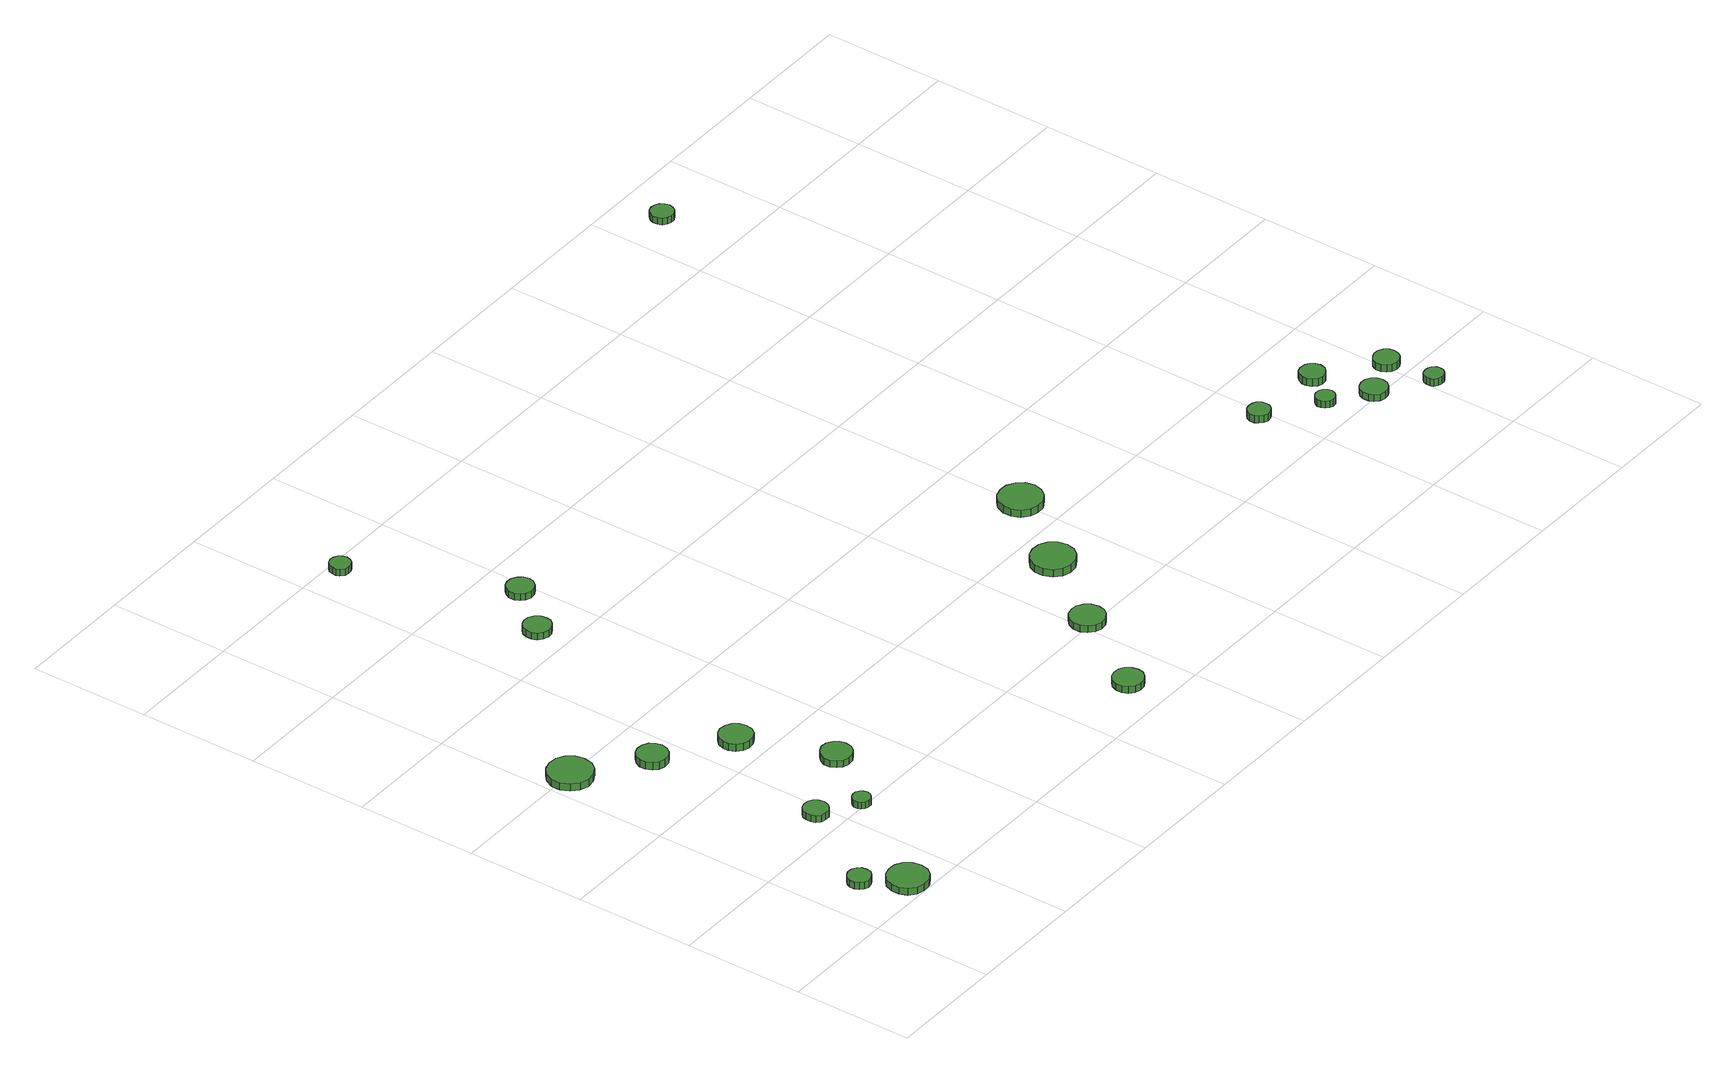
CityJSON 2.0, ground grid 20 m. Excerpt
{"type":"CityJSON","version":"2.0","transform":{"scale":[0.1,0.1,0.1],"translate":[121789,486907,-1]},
"CityObjects":{
"tree1":{"type":"SolitaryVegetationObject","attributes":{"function":"something"},"geometry":[{"type":"MultiSurface","lod":"1","boundaries":[[[0,1,2,3,4,5,6,7,8,9,10,11,12,13,14]],[[15,16,17,18,19,20,21,22,23,24,25,26,27,28,29]],[[0,29,28,1]],[[1,28,27,2]],[[2,27,26,3]],[[3,26,25,4]],[[4,25,24,5]],[[5,24,23,6]],[[6,23,22,7]],[[7,22,21,8]],[[8,21,20,9]],[[9,20,19,10]],[[10,19,18,11]],[[11,18,17,12]],[[12,17,16,13]],[[13,16,15,14]],[[14,15,29,0]]]}]},
"tree2":{"type":"SolitaryVegetationObject","attributes":{"function":"something"},"geometry":[{"type":"MultiSurface","lod":"1","boundaries":[[[30,31,32,33,34,35,36,37,38,39,40,41,42,43,44]],[[45,46,47,48,49,50,51,52,53,54,55,56,57,58,59]],[[30,59,58,31]],[[31,58,57,32]],[[32,57,56,33]],[[33,56,55,34]],[[34,55,54,35]],[[35,54,53,36]],[[36,53,52,37]],[[37,52,51,38]],[[38,51,50,39]],[[39,50,49,40]],[[40,49,48,41]],[[41,48,47,42]],[[42,47,46,43]],[[43,46,45,44]],[[44,45,59,30]]]}]},
"tree3":{"type":"SolitaryVegetationObject","attributes":{"function":"something"},"geometry":[{"type":"MultiSurface","lod":"1","boundaries":[[[60,61,62,63,64,65,66,67,68,69,70,71,72,73,74]],[[75,76,77,78,79,80,81,82,83,84,85,86,87,88,89]],[[60,89,88,61]],[[61,88,87,62]],[[62,87,86,63]],[[63,86,85,64]],[[64,85,84,65]],[[65,84,83,66]],[[66,83,82,67]],[[67,82,81,68]],[[68,81,80,69]],[[69,80,79,70]],[[70,79,78,71]],[[71,78,77,72]],[[72,77,76,73]],[[73,76,75,74]],[[74,75,89,60]]]}]},
"tree4":{"type":"SolitaryVegetationObject","attributes":{"function":"something"},"geometry":[{"type":"MultiSurface","lod":"1","boundaries":[[[90,91,92,93,94,95,96,97,98,99,100,101,102,103,104]],[[105,106,107,108,109,110,111,112,113,114,115,116,117,118,119]],[[90,119,118,91]],[[91,118,117,92]],[[92,117,116,93]],[[93,116,115,94]],[[94,115,114,95]],[[95,114,113,96]],[[96,113,112,97]],[[97,112,111,98]],[[98,111,110,99]],[[99,110,109,100]],[[100,109,108,101]],[[101,108,107,102]],[[102,107,106,103]],[[103,106,105,104]],[[104,105,119,90]]]}]},
"tree5":{"type":"SolitaryVegetationObject","attributes":{"function":"something"},"geometry":[{"type":"MultiSurface","lod":"1","boundaries":[[[120,121,122,123,124,125,126,127,128,129,130,131,132,133,134]],[[135,136,137,138,139,140,141,142,143,144,145,146,147,148,149]],[[120,149,148,121]],[[121,148,147,122]],[[122,147,146,123]],[[123,146,145,124]],[[124,145,144,125]],[[125,144,143,126]],[[126,143,142,127]],[[127,142,141,128]],[[128,141,140,129]],[[129,140,139,130]],[[130,139,138,131]],[[131,138,137,132]],[[132,137,136,133]],[[133,136,135,134]],[[134,135,149,120]]]}]},
"tree6":{"type":"SolitaryVegetationObject","attributes":{"function":"something"},"geometry":[{"type":"MultiSurface","lod":"1","boundaries":[[[150,151,152,153,154,155,156,157,158,159,160,161,162,163,164]],[[165,166,167,168,169,170,171,172,173,174,175,176,177,178,179]],[[150,179,178,151]],[[151,178,177,152]],[[152,177,176,153]],[[153,176,175,154]],[[154,175,174,155]],[[155,174,173,156]],[[156,173,172,157]],[[157,172,171,158]],[[158,171,170,159]],[[159,170,169,160]],[[160,169,168,161]],[[161,168,167,162]],[[162,167,166,163]],[[163,166,165,164]],[[164,165,179,150]]]}]},
"tree7":{"type":"SolitaryVegetationObject","attributes":{"function":"something"},"geometry":[{"type":"MultiSurface","lod":"1","boundaries":[[[180,181,182,183,184,185,186,187,188,189,190,191,192,193,194]],[[195,196,197,198,199,200,201,202,203,204,205,206,207,208,209]],[[180,209,208,181]],[[181,208,207,182]],[[182,207,206,183]],[[183,206,205,184]],[[184,205,204,185]],[[185,204,203,186]],[[186,203,202,187]],[[187,202,201,188]],[[188,201,200,189]],[[189,200,199,190]],[[190,199,198,191]],[[191,198,197,192]],[[192,197,196,193]],[[193,196,195,194]],[[194,195,209,180]]]}]},
"tree8":{"type":"SolitaryVegetationObject","attributes":{"function":"something"},"geometry":[{"type":"MultiSurface","lod":"1","boundaries":[[[210,211,212,213,214,215,216,217,218,219,220,221,222,223,224]],[[225,226,227,228,229,230,231,232,233,234,235,236,237,238,239]],[[210,239,238,211]],[[211,238,237,212]],[[212,237,236,213]],[[213,236,235,214]],[[214,235,234,215]],[[215,234,233,216]],[[216,233,232,217]],[[217,232,231,218]],[[218,231,230,219]],[[219,230,229,220]],[[220,229,228,221]],[[221,228,227,222]],[[222,227,226,223]],[[223,226,225,224]],[[224,225,239,210]]]}]},
"tree9":{"type":"SolitaryVegetationObject","attributes":{"function":"something"},"geometry":[{"type":"MultiSurface","lod":"1","boundaries":[[[240,241,242,243,244,245,246,247,248,249,250,251,252,253,254]],[[255,256,257,258,259,260,261,262,263,264,265,266,267,268,269]],[[240,269,268,241]],[[241,268,267,242]],[[242,267,266,243]],[[243,266,265,244]],[[244,265,264,245]],[[245,264,263,246]],[[246,263,262,247]],[[247,262,261,248]],[[248,261,260,249]],[[249,260,259,250]],[[250,259,258,251]],[[251,258,257,252]],[[252,257,256,253]],[[253,256,255,254]],[[254,255,269,240]]]}]},
"tree10":{"type":"SolitaryVegetationObject","attributes":{"function":"something"},"geometry":[{"type":"MultiSurface","lod":"1","boundaries":[[[270,271,272,273,274,275,276,277,278,279,280,281,282,283,284]],[[285,286,287,288,289,290,291,292,293,294,295,296,297,298,299]],[[270,299,298,271]],[[271,298,297,272]],[[272,297,296,273]],[[273,296,295,274]],[[274,295,294,275]],[[275,294,293,276]],[[276,293,292,277]],[[277,292,291,278]],[[278,291,290,279]],[[279,290,289,280]],[[280,289,288,281]],[[281,288,287,282]],[[282,287,286,283]],[[283,286,285,284]],[[284,285,299,270]]]}]},
"tree11":{"type":"SolitaryVegetationObject","attributes":{"function":"something"},"geometry":[{"type":"MultiSurface","lod":"1","boundaries":[[[300,301,302,303,304,305,306,307,308,309,310,311,312,313,314]],[[315,316,317,318,319,320,321,322,323,324,325,326,327,328,329]],[[300,329,328,301]],[[301,328,327,302]],[[302,327,326,303]],[[303,326,325,304]],[[304,325,324,305]],[[305,324,323,306]],[[306,323,322,307]],[[307,322,321,308]],[[308,321,320,309]],[[309,320,319,310]],[[310,319,318,311]],[[311,318,317,312]],[[312,317,316,313]],[[313,316,315,314]],[[314,315,329,300]]]}]},
"tree12":{"type":"SolitaryVegetationObject","attributes":{"function":"something"},"geometry":[{"type":"MultiSurface","lod":"1","boundaries":[[[330,331,332,333,334,335,336,337,338,339,340,341,342,343,344]],[[345,346,347,348,349,350,351,352,353,354,355,356,357,358,359]],[[330,359,358,331]],[[331,358,357,332]],[[332,357,356,333]],[[333,356,355,334]],[[334,355,354,335]],[[335,354,353,336]],[[336,353,352,337]],[[337,352,351,338]],[[338,351,350,339]],[[339,350,349,340]],[[340,349,348,341]],[[341,348,347,342]],[[342,347,346,343]],[[343,346,345,344]],[[344,345,359,330]]]}]},
"tree13":{"type":"SolitaryVegetationObject","attributes":{"function":"something"},"geometry":[{"type":"MultiSurface","lod":"1","boundaries":[[[360,361,362,363,364,365,366,367,368,369,370,371,372,373,374]],[[375,376,377,378,379,380,381,382,383,384,385,386,387,388,389]],[[360,389,388,361]],[[361,388,387,362]],[[362,387,386,363]],[[363,386,385,364]],[[364,385,384,365]],[[365,384,383,366]],[[366,383,382,367]],[[367,382,381,368]],[[368,381,380,369]],[[369,380,379,370]],[[370,379,378,371]],[[371,378,377,372]],[[372,377,376,373]],[[373,376,375,374]],[[374,375,389,360]]]}]},
"tree14":{"type":"SolitaryVegetationObject","attributes":{"function":"something"},"geometry":[{"type":"MultiSurface","lod":"1","boundaries":[[[390,391,392,393,394,395,396,397,398,399,400,401,402,403,404]],[[405,406,407,408,409,410,411,412,413,414,415,416,417,418,419]],[[390,419,418,391]],[[391,418,417,392]],[[392,417,416,393]],[[393,416,415,394]],[[394,415,414,395]],[[395,414,413,396]],[[396,413,412,397]],[[397,412,411,398]],[[398,411,410,399]],[[399,410,409,400]],[[400,409,408,401]],[[401,408,407,402]],[[402,407,406,403]],[[403,406,405,404]],[[404,405,419,390]]]}]},
"tree15":{"type":"SolitaryVegetationObject","attributes":{"function":"something"},"geometry":[{"type":"MultiSurface","lod":"1","boundaries":[[[420,421,422,423,424,425,426,427,428,429,430,431,432,433,434]],[[435,436,437,438,439,440,441,442,443,444,445,446,447,448,449]],[[420,449,448,421]],[[421,448,447,422]],[[422,447,446,423]],[[423,446,445,424]],[[424,445,444,425]],[[425,444,443,426]],[[426,443,442,427]],[[427,442,441,428]],[[428,441,440,429]],[[429,440,439,430]],[[430,439,438,431]],[[431,438,437,432]],[[432,437,436,433]],[[433,436,435,434]],[[434,435,449,420]]]}]},
"tree16":{"type":"SolitaryVegetationObject","attributes":{"function":"something"},"geometry":[{"type":"MultiSurface","lod":"1","boundaries":[[[450,451,452,453,454,455,456,457,458,459,460,461,462,463,464]],[[465,466,467,468,469,470,471,472,473,474,475,476,477,478,479]],[[450,479,478,451]],[[451,478,477,452]],[[452,477,476,453]],[[453,476,475,454]],[[454,475,474,455]],[[455,474,473,456]],[[456,473,472,457]],[[457,472,471,458]],[[458,471,470,459]],[[459,470,469,460]],[[460,469,468,461]],[[461,468,467,462]],[[462,467,466,463]],[[463,466,465,464]],[[464,465,479,450]]]}]},
"tree17":{"type":"SolitaryVegetationObject","attributes":{"function":"something"},"geometry":[{"type":"MultiSurface","lod":"1","boundaries":[[[480,481,482,483,484,485,486,487,488,489,490,491,492,493,494]],[[495,496,497,498,499,500,501,502,503,504,505,506,507,508,509]],[[480,509,508,481]],[[481,508,507,482]],[[482,507,506,483]],[[483,506,505,484]],[[484,505,504,485]],[[485,504,503,486]],[[486,503,502,487]],[[487,502,501,488]],[[488,501,500,489]],[[489,500,499,490]],[[490,499,498,491]],[[491,498,497,492]],[[492,497,496,493]],[[493,496,495,494]],[[494,495,509,480]]]}]},
"tree18":{"type":"SolitaryVegetationObject","attributes":{"function":"something"},"geometry":[{"type":"MultiSurface","lod":"1","boundaries":[[[510,511,512,513,514,515,516,517,518,519,520,521,522,523,524]],[[525,526,527,528,529,530,531,532,533,534,535,536,537,538,539]],[[510,539,538,511]],[[511,538,537,512]],[[512,537,536,513]],[[513,536,535,514]],[[514,535,534,515]],[[515,534,533,516]],[[516,533,532,517]],[[517,532,531,518]],[[518,531,530,519]],[[519,530,529,520]],[[520,529,528,521]],[[521,528,527,522]],[[522,527,526,523]],[[523,526,525,524]],[[524,525,539,510]]]}]},
"tree19":{"type":"SolitaryVegetationObject","attributes":{"function":"something"},"geometry":[{"type":"MultiSurface","lod":"1","boundaries":[[[540,541,542,543,544,545,546,547,548,549,550,551,552,553,554]],[[555,556,557,558,559,560,561,562,563,564,565,566,567,568,569]],[[540,569,568,541]],[[541,568,567,542]],[[542,567,566,543]],[[543,566,565,544]],[[544,565,564,545]],[[545,564,563,546]],[[546,563,562,547]],[[547,562,561,548]],[[548,561,560,549]],[[549,560,559,550]],[[550,559,558,551]],[[551,558,557,552]],[[552,557,556,553]],[[553,556,555,554]],[[554,555,569,540]]]}]},
"tree20":{"type":"SolitaryVegetationObject","attributes":{"function":"something"},"geometry":[{"type":"MultiSurface","lod":"1","boundaries":[[[570,571,572,573,574,575,576,577,578,579,580,581,582,583,584]],[[585,586,587,588,589,590,591,592,593,594,595,596,597,598,599]],[[570,599,598,571]],[[571,598,597,572]],[[572,597,596,573]],[[573,596,595,574]],[[574,595,594,575]],[[575,594,593,576]],[[576,593,592,577]],[[577,592,591,578]],[[578,591,590,579]],[[579,590,589,580]],[[580,589,588,581]],[[581,588,587,582]],[[582,587,586,583]],[[583,586,585,584]],[[584,585,599,570]]]}]},
"tree21":{"type":"SolitaryVegetationObject","attributes":{"function":"something"},"geometry":[{"type":"MultiSurface","lod":"1","boundaries":[[[600,601,602,603,604,605,606,607,608,609,610,611,612,613,614]],[[615,616,617,618,619,620,621,622,623,624,625,626,627,628,629]],[[600,629,628,601]],[[601,628,627,602]],[[602,627,626,603]],[[603,626,625,604]],[[604,625,624,605]],[[605,624,623,606]],[[606,623,622,607]],[[607,622,621,608]],[[608,621,620,609]],[[609,620,619,610]],[[610,619,618,611]],[[611,618,617,612]],[[612,617,616,613]],[[613,616,615,614]],[[614,615,629,600]]]}]},
"tree22":{"type":"SolitaryVegetationObject","attributes":{"function":"something"},"geometry":[{"type":"MultiSurface","lod":"1","boundaries":[[[630,631,632,633,634,635,636,637,638,639,640,641,642,643,644]],[[645,646,647,648,649,650,651,652,653,654,655,656,657,658,659]],[[630,659,658,631]],[[631,658,657,632]],[[632,657,656,633]],[[633,656,655,634]],[[634,655,654,635]],[[635,654,653,636]],[[636,653,652,637]],[[637,652,651,638]],[[638,651,650,639]],[[639,650,649,640]],[[640,649,648,641]],[[641,648,647,642]],[[642,647,646,643]],[[643,646,645,644]],[[644,645,659,630]]]}]}
},
"vertices":[
[98,91,19],[97,99,19],[92,105,19],[85,109,19],[77,110,19],[70,107,19],[64,102,19],[61,95,19],[61,87,19],[64,80,19],[70,75,19],[77,72,19],[85,73,19],[92,77,19],[97,83,19],[97,83,6],[92,77,6],[85,73,6],[77,72,6],[70,75,6],[64,80,6],[61,87,6],[61,95,6],[64,102,6],[70,107,6],[77,110,6],[85,109,6],[92,105,6],[97,99,6],[98,91,6],
[157,34,17],[154,48,17],[146,59,17],[134,66,17],[120,67,17],[107,63,17],[96,54,17],[91,41,17],[91,27,17],[96,14,17],[107,5,17],[120,1,17],[134,2,17],[146,9,17],[154,20,17],[154,20,5],[146,9,5],[134,2,5],[120,1,5],[107,5,5],[96,14,5],[91,27,5],[91,41,5],[96,54,5],[107,63,5],[120,67,5],[134,66,5],[146,59,5],[154,48,5],[157,34,5],
[80,595,19],[77,610,19],[68,622,19],[55,630,19],[40,631,19],[26,627,19],[15,617,19],[8,603,19],[8,588,19],[15,574,19],[26,564,19],[40,559,19],[55,561,19],[68,568,19],[77,580,19],[77,580,6],[68,568,6],[55,561,6],[40,559,6],[26,564,6],[15,574,6],[8,588,6],[8,603,6],[15,617,6],[26,627,6],[40,631,6],[55,630,6],[68,622,6],[77,610,6],[80,595,6],
[197,242,22],[195,250,22],[190,257,22],[183,261,22],[174,262,22],[166,259,22],[160,253,22],[157,246,22],[157,237,22],[160,230,22],[166,224,22],[174,222,22],[183,222,22],[190,227,22],[195,233,22],[195,233,10],[190,227,10],[183,222,10],[174,222,10],[166,224,10],[160,230,10],[157,237,10],[157,246,10],[160,253,10],[166,259,10],[174,262,10],[183,261,10],[190,257,10],[195,250,10],[197,242,10],
[256,204,21],[254,210,21],[251,215,21],[245,219,21],[239,219,21],[233,217,21],[229,213,21],[226,208,21],[226,201,21],[229,196,21],[233,192,21],[239,190,21],[245,190,21],[251,194,21],[254,198,21],[254,198,9],[251,194,9],[245,190,9],[239,190,9],[233,192,9],[229,196,9],[226,201,9],[226,208,9],[229,213,9],[233,217,9],[239,219,9],[245,219,9],[251,215,9],[254,210,9],[256,204,9],
[172,520,22],[170,530,22],[164,539,22],[155,544,22],[144,545,22],[134,542,22],[127,535,22],[122,525,22],[122,515,22],[127,505,22],[134,498,22],[144,495,22],[155,496,22],[164,501,22],[170,510,22],[170,510,9],[164,501,9],[155,496,9],[144,495,9],[134,498,9],[127,505,9],[122,515,9],[122,525,9],[127,535,9],[134,542,9],[144,545,9],[155,544,9],[164,539,9],[170,530,9],[172,520,9],
[278,443,29],[276,454,29],[269,463,29],[260,468,29],[248,470,29],[238,466,29],[229,458,29],[225,448,29],[225,437,29],[229,427,29],[238,419,29],[248,416,29],[260,417,29],[269,422,29],[276,431,29],[276,431,16],[269,422,16],[260,417,16],[248,416,16],[238,419,16],[229,427,16],[225,437,16],[225,448,16],[229,458,16],[238,466,16],[248,470,16],[260,468,16],[269,463,16],[276,454,16],[278,443,16],
[332,299,26],[330,309,26],[324,317,26],[315,323,26],[304,324,26],[294,320,26],[287,313,26],[282,304,26],[282,293,26],[287,284,26],[294,277,26],[304,274,26],[315,275,26],[324,280,26],[330,288,26],[330,288,14],[324,280,14],[315,275,14],[304,274,14],[294,277,14],[287,284,14],[282,293,14],[282,304,14],[287,313,14],[294,320,14],[304,324,14],[315,323,14],[324,317,14],[330,309,14],[332,299,14],
[333,850,22],[332,859,22],[326,867,22],[318,872,22],[309,873,22],[300,870,22],[293,864,22],[290,855,22],[290,846,22],[293,837,22],[300,831,22],[309,828,22],[318,829,22],[326,834,22],[332,841,22],[332,841,10],[326,834,10],[318,829,10],[309,828,10],[300,831,10],[293,837,10],[290,846,10],[290,855,10],[293,864,10],[300,870,10],[309,873,10],[318,872,10],[326,867,10],[332,859,10],[333,850,10],
[282,1178,24],[280,1185,24],[276,1191,24],[270,1194,24],[263,1195,24],[256,1193,24],[250,1188,24],[248,1181,24],[248,1174,24],[250,1168,24],[256,1163,24],[263,1161,24],[270,1162,24],[276,1165,24],[280,1171,24],[280,1171,12],[276,1165,12],[270,1162,12],[263,1161,12],[256,1163,12],[250,1168,12],[248,1174,12],[248,1181,12],[250,1188,12],[256,1193,12],[263,1195,12],[270,1194,12],[276,1191,12],[280,1185,12],[282,1178,12],
[397,928,24],[395,937,24],[389,944,24],[381,949,24],[372,950,24],[363,947,24],[357,941,24],[353,933,24],[353,923,24],[357,915,24],[363,909,24],[372,906,24],[381,907,24],[389,911,24],[395,919,24],[395,919,12],[389,911,12],[381,907,12],[372,906,12],[363,909,12],[357,915,12],[353,923,12],[353,933,12],[357,941,12],[363,947,12],[372,950,12],[381,949,12],[389,944,12],[395,937,12],[397,928,12],
[745,64,21],[743,74,21],[737,83,21],[728,88,21],[718,89,21],[708,86,21],[700,79,21],[696,70,21],[696,59,21],[700,50,21],[708,43,21],[718,40,21],[728,41,21],[737,46,21],[743,54,21],[743,54,9],[737,46,9],[728,41,9],[718,40,9],[708,43,9],[700,50,9],[696,59,9],[696,70,9],[700,79,9],[708,86,9],[718,89,9],[728,88,9],[737,83,9],[743,74,9],[745,64,9],
[837,204,24],[835,216,24],[828,225,24],[818,231,24],[806,232,24],[795,229,24],[786,221,24],[781,210,24],[781,198,24],[786,187,24],[795,179,24],[806,176,24],[818,177,24],[828,183,24],[835,192,24],[835,192,12],[828,183,12],[818,177,12],[806,176,12],[795,179,12],[786,187,12],[781,198,12],[781,210,12],[786,221,12],[795,229,12],[806,232,12],[818,231,12],[828,225,12],[835,216,12],[837,204,12],
[930,329,30],[927,344,30],[918,356,30],[905,363,30],[890,364,30],[876,360,30],[865,350,30],[859,337,30],[859,322,30],[865,308,30],[876,298,30],[890,294,30],[905,295,30],[918,303,30],[927,315,30],[927,315,17],[918,303,17],[905,295,17],[890,294,17],[876,298,17],[865,308,17],[859,322,17],[859,337,17],[865,350,17],[876,360,17],[890,364,17],[905,363,17],[918,356,17],[927,344,17],[930,329,17],
[1017,452,36],[1014,467,36],[1005,478,36],[992,486,36],[978,487,36],[964,483,36],[953,473,36],[947,459,36],[947,445,36],[953,431,36],[964,421,36],[978,417,36],[992,418,36],[1005,426,36],[1014,438,36],[1014,438,23],[1005,426,23],[992,418,23],[978,417,23],[964,421,23],[953,431,23],[947,445,23],[947,459,23],[953,473,23],[964,483,23],[978,487,23],[992,486,23],[1005,478,23],[1014,467,23],[1017,452,23],
[1390,299,34],[1389,307,34],[1384,313,34],[1378,316,34],[1370,317,34],[1363,315,34],[1357,310,34],[1354,303,34],[1354,295,34],[1357,289,34],[1363,284,34],[1370,281,34],[1378,282,34],[1384,286,34],[1389,292,34],[1389,292,21],[1384,286,21],[1378,282,21],[1370,281,21],[1363,284,21],[1357,289,21],[1354,295,21],[1354,303,21],[1357,310,21],[1363,315,21],[1370,317,21],[1378,316,21],[1384,313,21],[1389,307,21],[1390,299,21],
[1475,241,33],[1473,247,33],[1469,253,33],[1464,256,33],[1457,257,33],[1451,255,33],[1446,250,33],[1443,244,33],[1443,238,33],[1446,232,33],[1451,227,33],[1457,225,33],[1464,226,33],[1469,229,33],[1473,234,33],[1473,234,21],[1469,229,21],[1464,226,21],[1457,225,21],[1451,227,21],[1446,232,21],[1443,238,21],[1443,244,21],[1446,250,21],[1451,255,21],[1457,257,21],[1464,256,21],[1469,253,21],[1473,247,21],[1475,241,21],
[1543,197,32],[1541,206,32],[1536,213,32],[1528,218,32],[1519,219,32],[1510,216,32],[1503,210,32],[1500,202,32],[1500,192,32],[1503,184,32],[1510,178,32],[1519,175,32],[1528,176,32],[1536,181,32],[1541,188,32],[1541,188,20],[1536,181,20],[1528,176,20],[1519,175,20],[1510,178,20],[1503,184,20],[1500,192,20],[1500,202,20],[1503,210,20],[1510,216,20],[1519,219,20],[1528,218,20],[1536,213,20],[1541,206,20],[1543,197,20],
[1518,293,33],[1516,301,33],[1511,308,33],[1504,312,33],[1495,313,33],[1487,311,33],[1481,305,33],[1477,297,33],[1477,289,33],[1481,281,33],[1487,275,33],[1495,272,33],[1504,273,33],[1511,278,33],[1516,284,33],[1516,284,20],[1511,278,20],[1504,273,20],[1495,272,20],[1487,275,20],[1481,281,20],[1477,289,20],[1477,297,20],[1481,305,20],[1487,311,20],[1495,313,20],[1504,312,20],[1511,308,20],[1516,301,20],[1518,293,20],
[1617,145,32],[1616,152,32],[1612,157,32],[1606,160,32],[1600,161,32],[1593,159,32],[1588,155,32],[1586,149,32],[1586,142,32],[1588,136,32],[1593,132,32],[1600,130,32],[1606,130,32],[1612,134,32],[1616,139,32],[1616,139,19],[1612,134,19],[1606,130,19],[1600,130,19],[1593,132,19],[1588,136,19],[1586,142,19],[1586,149,19],[1588,155,19],[1593,159,19],[1600,161,19],[1606,160,19],[1612,157,19],[1616,152,19],[1617,145,19],
[1613,227,32],[1611,235,32],[1606,242,32],[1599,246,32],[1590,247,32],[1582,244,32],[1576,239,32],[1572,231,32],[1572,222,32],[1576,214,32],[1582,209,32],[1590,206,32],[1599,207,32],[1606,211,32],[1611,218,32],[1611,218,19],[1606,211,19],[1599,207,19],[1590,206,19],[1582,209,19],[1576,214,19],[1572,222,19],[1572,231,19],[1576,239,19],[1582,244,19],[1590,247,19],[1599,246,19],[1606,242,19],[1611,235,19],[1613,227,19],
[1289,1320,24],[1287,1328,24],[1283,1334,24],[1276,1338,24],[1268,1339,24],[1261,1337,24],[1255,1331,24],[1252,1324,24],[1252,1316,24],[1255,1309,24],[1261,1304,24],[1268,1302,24],[1276,1302,24],[1283,1306,24],[1287,1313,24],[1287,1313,12],[1283,1306,12],[1276,1302,12],[1268,1302,12],[1261,1304,12],[1255,1309,12],[1252,1316,12],[1252,1324,12],[1255,1331,12],[1261,1337,12],[1268,1339,12],[1276,1338,12],[1283,1334,12],[1287,1328,12],[1289,1320,12]
]}
